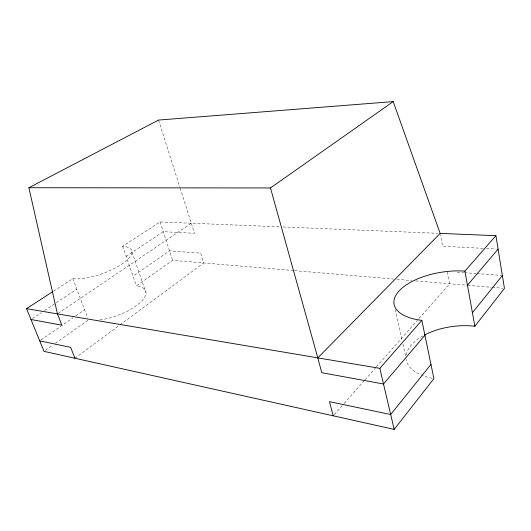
<?xml version="1.0" encoding="UTF-8"?>
<svg xmlns="http://www.w3.org/2000/svg" width="531" height="531" viewBox="0 0 531 531"><rect width="100%" height="100%" fill="white"/><g stroke="black" fill="none" stroke-linecap="round" stroke-linejoin="round"><path stroke-width="0.4" stroke-dasharray="2.65 1.99" d="M334.324 414.578L343.617 404.038M344.168 403.414L364.392 380.481M364.943 379.857L375.875 367.459M376.426 366.841L418.521 319.104M419.072 318.487L449.691 283.773L447.348 271.414M74.937 358.246L119.389 325.337M120.052 324.846L203.658 262.951L200.612 253.168L169.508 250.871L133.042 276.153M45.367 350.407L52.775 345.157M55.463 343.252L88.458 319.894M99.901 319.888A34.741 13.255 -20.3 0 0 140.237 302.511A34.741 13.255 -20.3 0 0 136.44 285.917L172.595 260.323L293.65 270.564M41.086 339.92L73.046 317.757M75.767 315.872L84.608 309.739M58.125 313.423L191.306 223.232L180.049 187.795M32.358 318.607L41.239 312.713M44.657 310.443L55.596 303.181M56.273 302.723L76.776 289.11M126.132 256.34L163.256 231.682L194.439 233.308L191.306 223.232M53.472 291.18L72.8 278.629A35.464 11.815 -19.7 0 0 120.929 264.67A35.464 11.815 -19.7 0 0 122.621 246.278L160.083 221.951L279.764 226.843M283.069 226.983L437.67 233.301M483.177 248.349L442.582 246.231L440.458 235.007M486.489 248.521L496.432 249.039M457.204 272.144L463.769 272.629M464.592 272.688L476.088 273.538M476.904 273.598L501.536 275.423M294.473 270.637L393.551 279.021M396.849 279.299L411.711 280.554M415.839 280.906L466.855 285.22M467.672 285.293L491.374 287.298M492.191 287.364L502.817 288.267M72.8 278.629L87.635 317.717M122.621 246.278L136.44 285.917M131.98 252.072L145.992 292.707M160.083 221.951L172.595 260.323M158.543 120.066L179.803 187.005M395.323 309.513L402.232 340.942M402.943 344.168L405.956 357.867M432.194 378.284A50.438 26.444 -7.4 0 1 406.222 359.421M406.288 354.867A50.438 26.444 -7.4 0 1 422.882 335.924"/><path stroke-width="0.8" d="M52.781 291.632L26.55 308.664L44.02 351.356L394.175 429.4L433.907 378.596L421.833 320.352A51.892 24.008 -8.9 0 1 398.615 291.459A51.892 24.008 -8.9 0 1 464.904 271.122L495.908 235.678L440.153 233.401L317.803 357.874L321.746 372.702L383.508 383.999L424.919 335.253M424.349 335.121A50.438 26.444 -7.4 0 1 474.853 326.24L504.45 288.406L495.908 235.678M430.96 364.366L390.677 414.512L329.459 401.662L333.229 415.813M472.417 312.752L502.359 275.483M467.446 285.193L498.085 249.125M394.175 429.4L379.838 368.355L421.833 320.352M30.99 319.516L61.888 325.171L57.441 313.887L28.88 187.735L270.478 187.954L393.205 101.6L440.153 233.401M28.88 187.735L158.543 120.066L393.205 101.6M26.55 308.664L379.838 368.355M39.725 340.862L70.636 347.347L74.937 358.246M270.478 187.954L317.803 357.874M464.904 271.122L474.853 326.24"/></g></svg>
